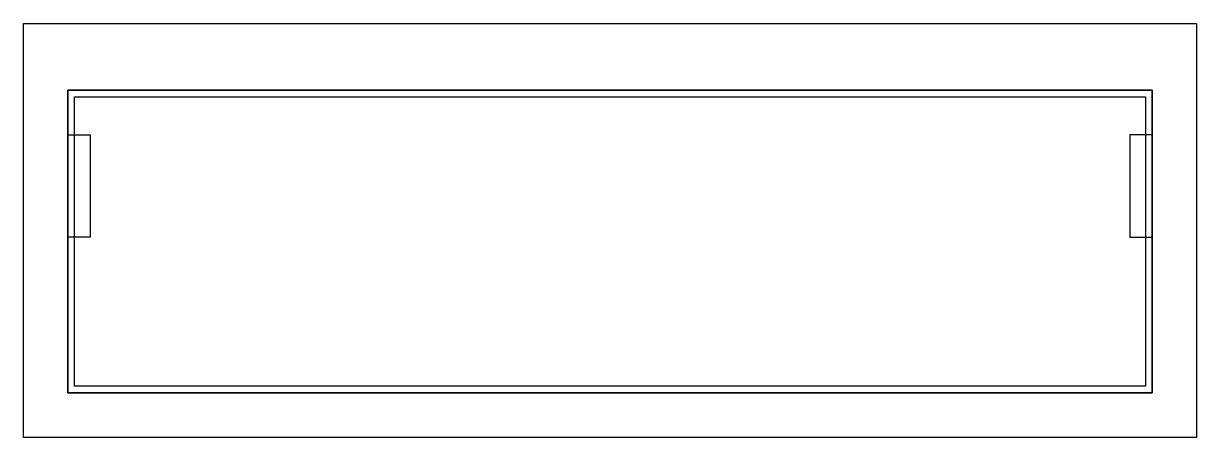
# Model space of a CAD drawing. Header units: millimetres. Extents: x -132 to 132, y -44 to 49.
import ezdxf

# ---------------------------------------------------------------- set-up
doc = ezdxf.new("R2010")
doc.units = ezdxf.units.MM
doc.layers.get('0').update_dxf_attribs({"linetype": 'CONTINUOUS'})

msp = doc.modelspace()

# ---------------------------------------------------------------- linework, layer by layer
for p, q in [((122.3, 34), (-121.5, 34)), ((-121.5, 34), (-121.5, -34)), ((122.3, -34), (122.3, 34)), ((-121.5, -34), (122.3, -34))]:
    msp.add_line(p, q)
for points in [[(-131.5, 49), (132.3, 49), (132.3, -44), (-131.5, -44)], [(-121.5, 34), (122.3, 34), (122.3, -34), (-121.5, -34)], [(-120, 32.5), (120.8, 32.5), (120.8, -32.5), (-120, -32.5)], [(-121.5, 24), (-116.5, 24), (-116.5, 1), (-121.5, 1)], [(122.3, 24), (117.3, 24), (117.3, 1), (122.3, 1)]]:
    msp.add_lwpolyline(points, close=True)

doc.saveas('drawing.dxf')
